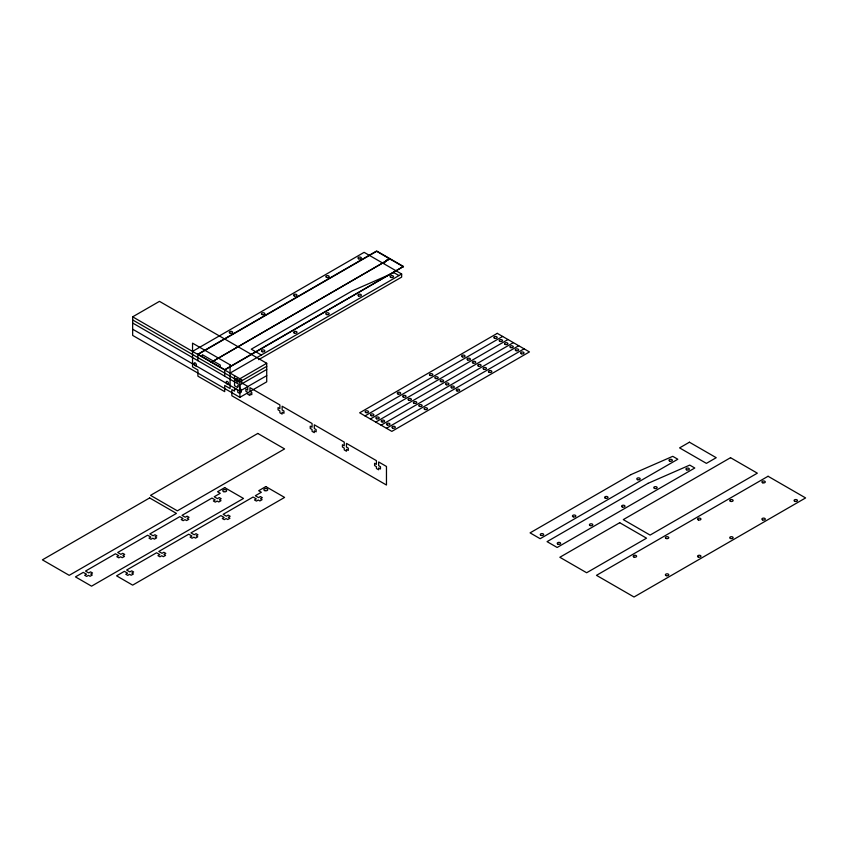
<?xml version="1.0" encoding="UTF-8"?>
<svg xmlns="http://www.w3.org/2000/svg" width="848" height="848" viewBox="0 0 848 848"><rect width="100%" height="100%" fill="white"/><g stroke="black" fill="none" stroke-linecap="round" stroke-linejoin="round"><path stroke-width="1.27" d="M132.659 316.834L159.466 301.358L266.717 363.273L266.717 381.844L239.899 397.33L132.659 335.405L132.659 316.834L241.691 379.787L241.691 382.883L247.722 386.359L247.722 390.08L245.888 389.02L245.888 391.288L247.722 392.348L247.722 394.203L249.959 395.497L249.959 393.631L251.792 394.691L251.792 392.423L249.959 391.363L249.959 387.653L279.893 404.931L279.893 408.651L278.059 407.591L278.059 409.86L279.893 410.92L279.893 412.775L282.13 414.068L282.13 412.213L283.963 413.273L283.963 410.994L282.13 409.944L282.13 406.224L312.064 423.512L312.064 427.222L310.23 426.162L310.23 428.441L312.064 429.491L312.064 431.356L314.301 432.639L314.301 430.784L316.134 431.844L316.134 429.576L314.301 428.516L314.301 424.795L344.235 442.084L344.235 445.804L342.412 444.744L342.412 447.013L344.235 448.073L344.235 449.928L346.472 451.221L346.472 449.355L348.305 450.415L348.305 448.147L346.472 447.087L346.472 443.377L376.417 460.655L376.417 464.375L374.583 463.315L374.583 465.584L376.417 466.644L376.417 468.499L378.643 469.792L378.643 467.937L380.476 468.997L380.476 466.718L378.643 465.669L378.643 461.948L386.465 466.464L386.465 485.035L231.864 395.772L231.864 389.582L234.536 391.129L234.536 388.299L237.758 390.154L237.758 392.264L239.719 393.408L239.719 391.288L241.33 392.221L241.33 389.635L239.719 388.713L239.719 386.593L237.758 385.458L237.758 387.578L234.536 385.713L234.536 375.653M192.538 351.401L364.121 252.344L401.655 274.01L401.655 277.105L258.672 359.658M197.902 360.697L197.902 354.188L376.639 250.997L403.447 266.473L224.709 369.982M197.902 354.496L376.639 251.305L403.447 266.791M197.902 354.188L224.709 369.664L403.447 266.473M230.073 373.078L401.655 274.01M266.717 363.273L239.899 378.749L239.899 397.33M266.717 366.368L239.899 381.844L132.659 319.929M266.717 369.463L239.899 384.939L132.659 323.024M266.717 375.653L239.899 391.129L132.659 329.215M365.022 415.902L502.641 336.444M370.375 418.997L508.005 339.539M375.738 422.092L513.369 342.634M381.102 425.187L518.732 345.73M386.465 428.282L524.096 348.825M393.928 272.643L352.238 290.885L251.252 349.185L261.354 355.015M393.61 272.462L398.973 275.558M224.709 369.664L224.709 376.173M220.247 367.396L220.247 365.022L202.365 354.708L202.365 357.082M384.494 262.869A5.056 2.915 -60 0 1 390.218 259.562M390.038 258.735L211.3 362.244L390.038 258.735M257.781 433.445L150.531 495.359L177.349 510.835L284.589 448.921L257.781 433.445M149.64 497.935L42.4 559.85L69.207 575.336L176.448 513.411L149.64 497.935M224.709 487.621L217.565 491.745L220.247 493.292L214.205 496.78L217.427 498.635L219.261 497.575L221.222 498.709L219.388 499.769L220.999 500.702L218.763 501.984L217.162 501.062L215.328 502.111L213.357 500.977L215.191 499.928L211.979 498.062L182.034 515.351L185.256 517.206L187.09 516.146L189.051 517.291L187.217 518.34L188.828 519.273L186.592 520.566L184.991 519.633L183.157 520.693L181.186 519.559L183.02 518.499L179.808 516.644L149.863 533.922L153.085 535.788L154.919 534.728L156.88 535.862L155.046 536.922L156.657 537.844L154.421 539.137L152.81 538.204L150.986 539.264L149.015 538.13L150.849 537.07L147.626 535.215L117.692 552.504L120.914 554.359L122.737 553.299L124.709 554.433L122.875 555.493L124.486 556.426L122.25 557.708L120.639 556.786L118.805 557.836L116.844 556.701L118.678 555.652L115.455 553.786L85.521 571.075L88.733 572.93L90.566 571.87L92.538 573.004L90.704 574.064L92.315 574.997L90.079 576.29L88.468 575.357L86.634 576.417L84.673 575.283L86.507 574.223L83.284 572.368L75.461 576.884L91.552 586.169L243.482 498.454L224.709 487.621M497.278 333.349L359.658 412.806L391.829 431.378L529.449 351.92L497.278 333.349M265.816 486.582L258.672 490.716L261.354 492.264L255.322 495.741L258.534 497.606L260.368 496.546L262.329 497.681L260.506 498.741L262.106 499.663L259.88 500.956L258.269 500.023L256.435 501.083L254.474 499.949L256.297 498.889L253.086 497.034L223.151 514.323L226.363 516.178L228.197 515.118L230.158 516.252L228.335 517.312L229.935 518.245L227.699 519.527L226.098 518.605L224.264 519.654L222.293 518.52L224.126 517.471L220.915 515.605L190.97 532.894L194.192 534.749L196.026 533.689L197.987 534.823L196.153 535.883L197.764 536.816L195.528 538.109L193.927 537.176L192.093 538.236L190.122 537.102L191.955 536.042L188.744 534.187L158.799 551.465L162.021 553.32L163.855 552.271L165.816 553.405L163.982 554.465L165.593 555.387L163.357 556.68L161.745 555.747L159.922 556.807L157.951 555.673L159.784 554.613L156.562 552.758L126.628 570.047L129.85 571.902L131.673 570.842L133.645 571.976L131.811 573.036L133.422 573.969L131.186 575.251L129.574 574.329L127.751 575.379L125.78 574.244L127.613 573.195L124.391 571.329L116.579 575.845L132.659 585.131L284.589 497.426L265.816 486.582M631.06 474.562L530.074 532.873L540.176 538.703L677.806 459.245L672.75 456.33L631.06 474.562M689.424 442.211L679.587 447.892L706.405 463.368L716.231 457.697L689.424 442.211M648.042 483.339L547.055 541.639L557.157 547.469L694.788 468.011L689.731 465.096L648.042 483.339M730.531 457.697L623.291 519.612L650.098 535.088L757.338 473.173L730.531 457.697M619.718 522.707L559.839 557.274L586.646 572.75L646.526 538.183L619.718 522.707M768.065 476.269L596.483 575.336L634.018 597.003L805.6 497.935L768.065 476.269M230.073 364.82L192.538 343.154L192.538 366.887L197.902 369.982L197.902 376.173L224.709 391.649L224.709 385.458L230.073 388.554L230.073 364.82M262.18 351.708A1.707 0.986 0 0 0 264.841 350.955A1.707 0.986 0 0 0 262.392 350.001A1.707 0.986 0 0 0 262.18 351.708M230.115 333.169A1.707 0.986 0 0 0 232.67 332.31A1.707 0.986 0 0 0 230.115 331.462A1.707 0.986 0 0 0 230.115 333.169M294.351 333.126A1.707 0.986 0 0 0 297.012 332.384A1.707 0.986 0 0 0 294.563 331.43A1.707 0.986 0 0 0 294.351 333.126M262.18 314.555A1.707 0.986 0 0 0 264.841 313.813A1.707 0.986 0 0 0 262.392 312.848A1.707 0.986 0 0 0 262.18 314.555M326.522 314.555A1.707 0.986 0 0 0 329.183 313.813A1.707 0.986 0 0 0 326.734 312.848A1.707 0.986 0 0 0 326.522 314.555M294.351 295.984A1.707 0.986 0 0 0 297.012 295.231A1.707 0.986 0 0 0 294.563 294.277A1.707 0.986 0 0 0 294.351 295.984M358.704 295.984A1.707 0.986 0 0 0 361.354 295.231A1.707 0.986 0 0 0 358.905 294.277A1.707 0.986 0 0 0 358.704 295.984M326.522 277.402A1.707 0.986 0 0 0 329.183 276.66A1.707 0.986 0 0 0 326.734 275.706A1.707 0.986 0 0 0 326.522 277.402M390.97 277.444A1.707 0.986 0 0 0 393.536 276.586A1.707 0.986 0 0 0 390.97 275.738A1.707 0.986 0 0 0 390.97 277.444M358.704 258.831A1.707 0.986 0 0 0 361.354 258.089A1.707 0.986 0 0 0 358.905 257.135A1.707 0.986 0 0 0 358.704 258.831M666.231 575.665A1.707 0.986 0 0 0 668.786 574.817A1.707 0.986 0 0 0 666.231 573.958A1.707 0.986 0 0 0 666.231 575.665M634.05 557.094A1.707 0.986 0 0 0 636.615 556.246A1.707 0.986 0 0 0 634.05 555.387A1.707 0.986 0 0 0 634.05 557.094M698.296 557.051A1.707 0.986 0 0 0 700.957 556.309A1.707 0.986 0 0 0 698.508 555.355A1.707 0.986 0 0 0 698.296 557.051M666.231 538.522A1.707 0.986 0 0 0 668.786 537.664A1.707 0.986 0 0 0 666.231 536.816A1.707 0.986 0 0 0 666.231 538.522M730.467 538.48A1.707 0.986 0 0 0 733.128 537.738A1.707 0.986 0 0 0 730.679 536.784A1.707 0.986 0 0 0 730.467 538.48M698.402 519.941A1.707 0.986 0 0 0 700.957 519.093A1.707 0.986 0 0 0 698.402 518.234A1.707 0.986 0 0 0 698.402 519.941M762.638 519.909A1.707 0.986 0 0 0 765.299 519.167A1.707 0.986 0 0 0 762.85 518.202A1.707 0.986 0 0 0 762.638 519.909M730.467 501.338A1.707 0.986 0 0 0 733.128 500.585A1.707 0.986 0 0 0 730.679 499.631A1.707 0.986 0 0 0 730.467 501.338M794.915 501.369A1.707 0.986 0 0 0 797.48 500.521A1.707 0.986 0 0 0 794.915 499.663A1.707 0.986 0 0 0 794.915 501.369M762.744 482.798A1.707 0.986 0 0 0 765.299 481.94A1.707 0.986 0 0 0 762.744 481.092A1.707 0.986 0 0 0 762.744 482.798M223.607 491.649A1.961 1.134 0 0 0 226.66 490.791A1.961 1.134 0 0 0 223.851 489.699A1.961 1.134 0 0 0 223.607 491.649M264.724 490.621A1.961 1.134 0 0 0 267.777 489.762A1.961 1.134 0 0 0 264.968 488.66A1.961 1.134 0 0 0 264.724 490.621M557.984 544.162A1.707 0.986 0 0 0 560.645 543.409A1.707 0.986 0 0 0 558.196 542.455A1.707 0.986 0 0 0 557.984 544.162M590.166 525.58A1.707 0.986 0 0 0 592.816 524.838A1.707 0.986 0 0 0 590.367 523.884A1.707 0.986 0 0 0 590.166 525.58M622.337 507.009A1.707 0.986 0 0 0 624.987 506.267A1.707 0.986 0 0 0 622.549 505.302A1.707 0.986 0 0 0 622.337 507.009M654.508 488.437A1.707 0.986 0 0 0 657.168 487.685A1.707 0.986 0 0 0 654.72 486.731A1.707 0.986 0 0 0 654.508 488.437M686.679 469.856A1.707 0.986 0 0 0 689.339 469.114A1.707 0.986 0 0 0 686.891 468.16A1.707 0.986 0 0 0 686.679 469.856M669.697 461.089A1.707 0.986 0 0 0 672.358 460.347A1.707 0.986 0 0 0 669.909 459.383A1.707 0.986 0 0 0 669.697 461.089M637.632 479.703A1.707 0.986 0 0 0 640.187 478.844A1.707 0.986 0 0 0 637.632 477.996A1.707 0.986 0 0 0 637.632 479.703M605.355 498.232A1.707 0.986 0 0 0 608.016 497.49A1.707 0.986 0 0 0 605.567 496.536A1.707 0.986 0 0 0 605.355 498.232M573.28 516.845A1.707 0.986 0 0 0 575.845 515.997A1.707 0.986 0 0 0 573.28 515.139A1.707 0.986 0 0 0 573.28 516.845M541.109 535.427A1.707 0.986 0 0 0 543.674 534.569A1.707 0.986 0 0 0 541.109 533.721A1.707 0.986 0 0 0 541.109 535.427M521.35 353.764A1.707 0.986 0 0 0 524.011 353.022A1.707 0.986 0 0 0 521.562 352.068A1.707 0.986 0 0 0 521.35 353.764M489.179 372.346A1.707 0.986 0 0 0 491.829 371.594A1.707 0.986 0 0 0 489.391 370.64A1.707 0.986 0 0 0 489.179 372.346M457.008 390.917A1.707 0.986 0 0 0 459.658 390.175A1.707 0.986 0 0 0 457.21 389.211A1.707 0.986 0 0 0 457.008 390.917M424.827 409.489A1.707 0.986 0 0 0 427.487 408.747A1.707 0.986 0 0 0 425.039 407.793A1.707 0.986 0 0 0 424.827 409.489M392.656 428.07A1.707 0.986 0 0 0 395.316 427.318A1.707 0.986 0 0 0 392.868 426.364A1.707 0.986 0 0 0 392.656 428.07M387.292 424.975A1.707 0.986 0 0 0 389.953 424.223A1.707 0.986 0 0 0 387.504 423.269A1.707 0.986 0 0 0 387.292 424.975M419.569 406.436A1.707 0.986 0 0 0 422.134 405.577A1.707 0.986 0 0 0 419.569 404.729A1.707 0.986 0 0 0 419.569 406.436M451.645 387.822A1.707 0.986 0 0 0 454.295 387.08A1.707 0.986 0 0 0 451.857 386.116A1.707 0.986 0 0 0 451.645 387.822M483.816 369.251A1.707 0.986 0 0 0 486.476 368.498A1.707 0.986 0 0 0 484.028 367.544A1.707 0.986 0 0 0 483.816 369.251M515.987 350.669A1.707 0.986 0 0 0 518.647 349.927A1.707 0.986 0 0 0 516.199 348.973A1.707 0.986 0 0 0 515.987 350.669M381.939 421.88A1.707 0.986 0 0 0 384.589 421.127A1.707 0.986 0 0 0 382.141 420.173A1.707 0.986 0 0 0 381.939 421.88M414.11 403.298A1.707 0.986 0 0 0 416.76 402.556A1.707 0.986 0 0 0 414.322 401.602A1.707 0.986 0 0 0 414.11 403.298M446.387 384.759A1.707 0.986 0 0 0 448.942 383.911A1.707 0.986 0 0 0 446.387 383.052A1.707 0.986 0 0 0 446.387 384.759M478.452 366.156A1.707 0.986 0 0 0 481.113 365.403A1.707 0.986 0 0 0 478.664 364.449A1.707 0.986 0 0 0 478.452 366.156M510.623 347.574A1.707 0.986 0 0 0 513.284 346.832A1.707 0.986 0 0 0 510.835 345.878A1.707 0.986 0 0 0 510.623 347.574M376.576 418.774A1.707 0.986 0 0 0 379.226 418.032A1.707 0.986 0 0 0 376.788 417.078A1.707 0.986 0 0 0 376.576 418.774M408.853 400.245A1.707 0.986 0 0 0 411.407 399.387A1.707 0.986 0 0 0 408.853 398.539A1.707 0.986 0 0 0 408.853 400.245M440.918 381.632A1.707 0.986 0 0 0 443.578 380.879A1.707 0.986 0 0 0 441.13 379.925A1.707 0.986 0 0 0 440.918 381.632M473.089 363.061A1.707 0.986 0 0 0 475.749 362.308A1.707 0.986 0 0 0 473.301 361.354A1.707 0.986 0 0 0 473.089 363.061M505.26 344.479A1.707 0.986 0 0 0 507.92 343.737A1.707 0.986 0 0 0 505.472 342.783A1.707 0.986 0 0 0 505.26 344.479M371.212 415.679A1.707 0.986 0 0 0 373.873 414.937A1.707 0.986 0 0 0 371.424 413.983A1.707 0.986 0 0 0 371.212 415.679M403.383 397.108A1.707 0.986 0 0 0 406.044 396.366A1.707 0.986 0 0 0 403.595 395.412A1.707 0.986 0 0 0 403.383 397.108M435.554 378.537A1.707 0.986 0 0 0 438.215 377.784A1.707 0.986 0 0 0 435.766 376.83A1.707 0.986 0 0 0 435.554 378.537M467.725 359.955A1.707 0.986 0 0 0 470.386 359.213A1.707 0.986 0 0 0 467.937 358.259A1.707 0.986 0 0 0 467.725 359.955M499.896 341.384A1.707 0.986 0 0 0 502.557 340.642A1.707 0.986 0 0 0 500.108 339.688A1.707 0.986 0 0 0 499.896 341.384M365.848 412.584A1.707 0.986 0 0 0 368.509 411.842A1.707 0.986 0 0 0 366.06 410.888A1.707 0.986 0 0 0 365.848 412.584M398.019 394.013A1.707 0.986 0 0 0 400.68 393.271A1.707 0.986 0 0 0 398.231 392.306A1.707 0.986 0 0 0 398.019 394.013M430.19 375.441A1.707 0.986 0 0 0 432.851 374.689A1.707 0.986 0 0 0 430.402 373.735A1.707 0.986 0 0 0 430.19 375.441M462.361 356.86A1.707 0.986 0 0 0 465.022 356.118A1.707 0.986 0 0 0 462.573 355.164A1.707 0.986 0 0 0 462.361 356.86M494.638 338.331A1.707 0.986 0 0 0 497.204 337.472A1.707 0.986 0 0 0 494.638 336.624A1.707 0.986 0 0 0 494.638 338.331M235.861 379.819A1.961 1.134 60 0 0 238.129 382.035A1.961 1.134 60 0 0 237.673 379.045A1.961 1.134 60 0 0 235.861 379.819M226.204 382.459A1.707 0.986 60 0 0 228.186 384.388A1.707 0.986 60 0 0 227.783 381.791A1.707 0.986 60 0 0 226.204 382.459M194.033 363.887A1.707 0.986 60 0 0 196.005 365.817A1.707 0.986 60 0 0 195.612 363.22A1.707 0.986 60 0 0 194.033 363.887"/></g></svg>
